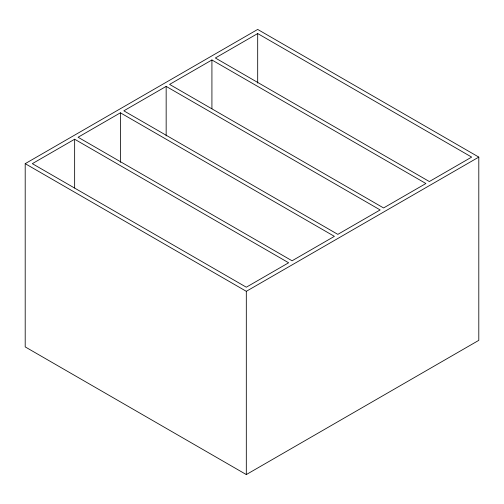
<?xml version="1.0" encoding="UTF-8"?>
<svg xmlns="http://www.w3.org/2000/svg" width="504" height="504" viewBox="0 0 504 504"><rect width="100%" height="100%" fill="white"/><g stroke="black" fill="none" stroke-linecap="round" stroke-linejoin="round"><path stroke-width="0.76" d="M25.2 163.661L257.689 29.434L478.8 157.097L478.8 340.339L246.311 474.566L25.2 346.903L25.2 163.661L246.311 291.318L478.8 157.097M74.649 139.23L32.332 163.661L246.311 287.204L288.635 262.773L74.649 139.23L74.649 187.979M120.406 112.814L78.088 137.245L292.068 260.788L334.391 236.351L120.406 112.814L120.406 162.345M166.162 86.392L123.845 110.823L337.825 234.366L380.148 209.935L166.162 86.392L166.162 135.929M211.919 59.976L169.602 84.407L383.582 207.95L425.899 183.519L211.919 59.976L211.919 108.725M257.689 33.554L215.359 57.992L429.339 181.534L471.668 157.097L257.689 33.554L257.689 83.091M246.311 291.318L246.311 474.566"/></g></svg>
